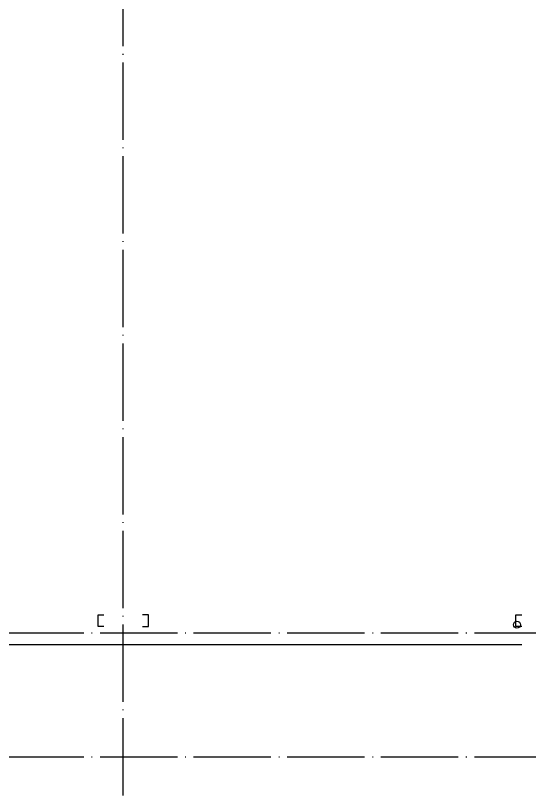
# Model space of a CAD drawing. Extents: x 6843040 to 15500510, y -6507076 to -4940511.
# Drawn here: x 8472879 to 8486162, y -5554702 to -5534552 of the extents above; entities that cross this region are included whole.
import ezdxf

# ---------------------------------------------------------------- set-up
doc = ezdxf.new("R2010")
doc.units = 0
doc.header["$LTSCALE"] = 1000
doc.header["$MEASUREMENT"] = 0
doc.linetypes.add('DOTE', pattern=[2.42, 2, -0.2, 0.02, -0.2])
for name, color, linetype in [('DOTE', 8, 'DOTE'), ('FLOOR', 9, 'Continuous'), ('plan-1', 40, 'Continuous'), ('S_SURFACE', 6, 'Continuous'), ('VPIPE-雨水', 4, 'Continuous')]:
    doc.layers.add(name, color=color, linetype=linetype)

# ---------------------------------------------------------------- blocks, each defined once
blk = doc.blocks.new('三、四层排水消防0922')
at = {"layer": 'VPIPE-雨水'}
blk.add_circle((8485839, -5550292), 90, dxfattribs=at)

msp = doc.modelspace()

# ---------------------------------------------------------------- linework, layer by layer
at = {"layer": 'DOTE'}
for p, q in [((8475661.7, -5554702), (8475661.7, -5485702.5)), ((8366161.7, -5550502), (8499702.5, -5550502)), ((8366161.7, -5553702), (8499702.5, -5553702))]:
    msp.add_line(p, q, dxfattribs=at)
at = {"layer": 'FLOOR'}
msp.add_lwpolyline([(8454361.7, -5550802), (8485961.7, -5550802)], dxfattribs=at)
at = {"layer": 'S_SURFACE'}
for points in [[(8475161.7, -5550334.8), (8475011.7, -5550334.8), (8475011.7, -5550034.8), (8475161.7, -5550034.8)], [(8476161.7, -5550334.8), (8476311.7, -5550334.8), (8476311.7, -5550034.8), (8476161.7, -5550034.8)], [(8485961.7, -5550334.8), (8485811.7, -5550334.8), (8485811.7, -5550034.8), (8485961.7, -5550034.8)]]:
    msp.add_lwpolyline(points, dxfattribs=at)

# ---------------------------------------------------------------- block references
at = {"layer": 'plan-1'}
msp.add_blockref('三、四层排水消防0922', (0, 0), dxfattribs=at)

doc.saveas('drawing.dxf')
